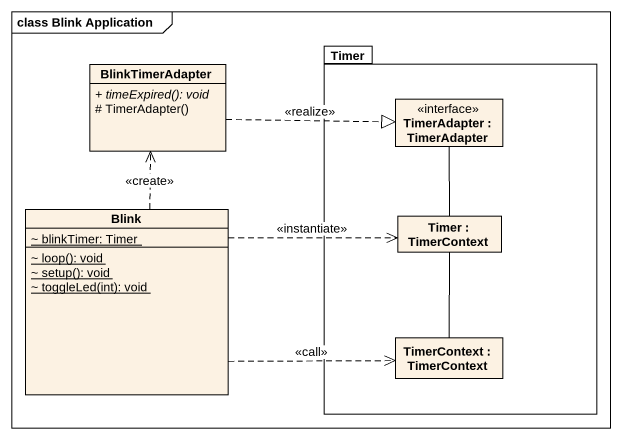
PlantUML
@startuml
mainframe class Blink Application
allowmixing
hide circle
hide empty members
skinparam classAttributeIconSize 0
class BlinkTimerAdapter {
  {abstract} + timeExpired(): void
  # TimerAdapter()
}
package Timer {
  rectangle "TimerAdapter : TimerAdapter" as TimerAdapter <<interface>>
  rectangle "Timer : TimerContext" as Timer_2
  rectangle "TimerContext : TimerContext" as TimerContext
}
class Blink {
  {static} ~ blinkTimer: Timer
  {static} ~ loop(): void
  {static} ~ setup(): void
  {static} ~ toggleLed(int): void
}
BlinkTimerAdapter .right.|> TimerAdapter : <<realize>>
Blink .up.> BlinkTimerAdapter : <<create>>
Blink .right.> Timer_2 : <<instantiate>>
Blink .right.> TimerContext : <<call>>
Timer_2 -up- TimerAdapter
TimerContext -up- Timer_2
@enduml
